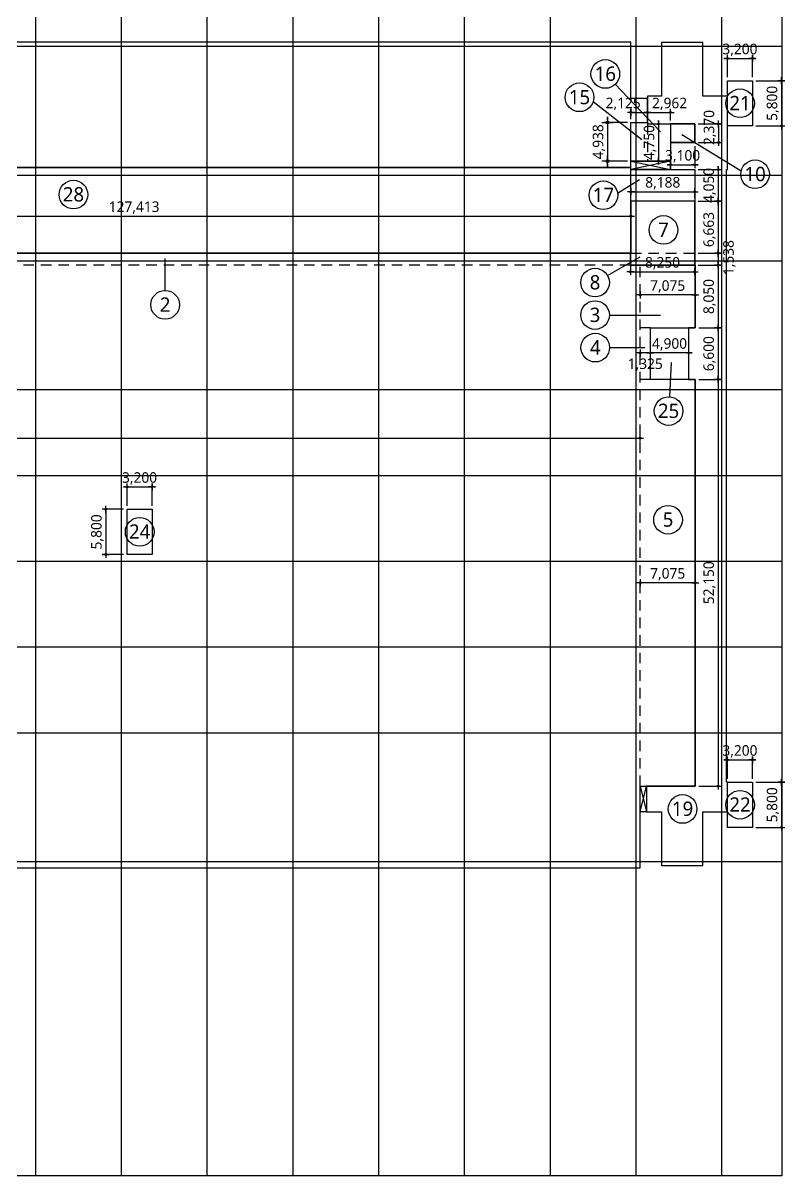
# Model space of a CAD drawing. Header units: millimetres. Extents: x 6000 to 1943854, y 3300 to 446500.
# Drawn here: x 1121024 to 1218742, y 202146 to 349977 of the extents above; entities that cross this region are included whole.
import ezdxf
from ezdxf.enums import TextEntityAlignment as Align

# ---------------------------------------------------------------- set-up
doc = ezdxf.new("R2010")
doc.units = ezdxf.units.MM
for name, pattern in [('-HID', [2.5, 1.5, -1]), ('CEN', [62, 60, -1, 0, -1]), ('HID', [2.5, 1.5, -1])]:
    doc.linetypes.add(name, pattern=pattern)
doc.layers.get('DEFPOINTS').update_dxf_attribs({"color": 171})
for name, color, linetype in [('AREA 99 - 건축면적', 60, 'Continuous'), ('AREA-빼는 면적', 7, 'Continuous'), ('AREABOUNDARY_H', 4, 'HID'), ('AREALINE', 1, 'Continuous'), ('AREATEXT', 7, 'Continuous'), ('CEN(ST)', 12, 'CEN'), ('dim0', 7, 'Continuous')]:
    doc.layers.add(name, color=color, linetype=linetype)
doc.styles.add('나눔고딕 Se', font='NanumGothic.ttf')
doc.styles.add('나눔바른고딕', font='NanumBarunGothic.ttf')
doc.dimstyles.new('A1-100', dxfattribs={"dimtxt": 3, "dimasz": 1, "dimexe": 2, "dimexo": 2, "dimgap": 1, "dimtad": 1, "dimdec": 0, "dimzin": 12, "dimdsep": 46, "dimlunit": 6, "dimtxsty": '나눔고딕 Se', "dimblk1": 'DIMDOT', "dimblk2": 'DIMDOT', "dimsah": 1, "dimcen": -1, "dimdle": 2, "dimclrd": 256, "dimclre": 256, "dimclrt": 3, "dimadec": 0, "dimazin": 0, "dimtfac": 1, "dimtdec": 0, "dimtix": 1, "dimtmove": 2, "dimatfit": 3, "dimldrblk": 'DIMDOT', "dimfxl": 1, "dimtvp": 1, "dimtolj": 1, "dimtzin": 12, "dimlwd": -1, "dimlwe": -1, "dimarcsym": 0})

# ---------------------------------------------------------------- blocks, each defined once
blk = doc.blocks.new('A$C1fae6940')
at = {"layer": 'CEN(ST)', "ltscale": 0.5}
for points in [[(1172315.5, 587381.8), (1172315.5, 405238.9)], [(1183315.5, 587381.8), (1183315.5, 405238.9)], [(1194315.5, 587381.8), (1194315.5, 405238.9)], [(1205315.5, 587381.8), (1205315.5, 405238.9)], [(1216315.5, 587381.8), (1216315.5, 405238.9)], [(1227315.5, 587381.8), (1227315.5, 405238.9)], [(1238315.5, 587381.8), (1238315.5, 405238.9)], [(1249315.5, 587381.8), (1249315.5, 405238.9)], [(1260315.5, 587381.8), (1260315.5, 405238.9)], [(1268025.4, 550076.4), (1029097.9, 550076.4)], [(1268025.4, 533526.4), (1029097.9, 533526.4)], [(1268025.4, 522526.4), (1029097.9, 522526.4)], [(1268025.4, 506026.4), (1029097.9, 506026.4)], [(1268025.4, 495026.4), (1029097.9, 495026.4)], [(1268025.4, 484026.4), (1029097.9, 484026.4)], [(1268025.4, 473026.4), (1029097.9, 473026.4)], [(1268025.4, 462026.4), (1029097.9, 462026.4)], [(1268025.4, 445526.4), (1029097.9, 445526.4)]]:
    blk.add_lwpolyline(points, dxfattribs=at)
at = {"layer": 'DEFPOINTS'}
blk.add_lwpolyline([(1268025.4, 405238.9), (1029097.9, 405238.9), (1029097.9, 587381.8), (1268025.4, 587381.8)], close=True, dxfattribs=at)
blk = doc.blocks.new('sdnjkngjkfdngkfghgfh')
at = {"layer": 'AREA 99 - 건축면적', "color": 2}
for points in [[(1573902, -120504), (1571777, -120504), (1571777, -113266), (1404065, -113266), (1404065, -131416), (1406777, -131416), (1406777, -129329), (1441165, -129329), (1441165, -129616), (1444365, -129616), (1444365, -129329), (1571777, -129329), (1571777, -123579), (1573902, -123579)], [(1580040, -208666), (1573765, -208666), (1573765, -211966), (1575715, -211966), (1575715, -218866), (1581015, -218866), (1581015, -211966), (1584165, -211966), (1584165, -208166), (1584052, -208166), (1584052, -129616), (1584165, -129616), (1584165, -120216), (1581015, -120216), (1581015, -113316), (1575715, -113316), (1575715, -120216), (1573902, -120216), (1573902, -123766), (1579965, -123766), (1579965, -126136), (1576865, -126136), (1576865, -129616), (1579965, -129616), (1579965, -141866), (1580040, -141866), (1580040, -149916), (1579190, -149916), (1579190, -156516), (1580040, -156516)], [(1587365, -124016), (1584165, -124016), (1584165, -118216), (1587365, -118216)], [(1576865, -123766), (1576865, -128516), (1571777, -128516), (1571777, -123579), (1573902, -123579), (1573902, -123766)], [(1576865, -126136), (1579965, -126136), (1579965, -123766), (1576865, -123766)], [(1444365, -140329), (1571777, -140329), (1571777, -129329), (1444365, -129329)], [(1571777, -129616), (1579965, -129616), (1579965, -133666), (1571777, -133666)], [(1571715, -141866), (1579965, -141866), (1579965, -133666), (1571777, -133666), (1571777, -140329), (1571715, -140329)], [(1444365, -140329), (1444365, -140216), (1441165, -140216), (1441165, -140329), (1419115, -140329), (1419115, -141866), (1406777, -141866), (1406777, -219154), (1572965, -219154), (1572965, -208666), (1580040, -208666), (1580040, -156516), (1574290, -156516), (1574290, -149916), (1580040, -149916), (1580040, -141866), (1571715, -141866), (1571715, -140329)], [(1574290, -149916), (1579190, -149916), (1579190, -156516), (1574290, -156516)], [(1507165, -173166), (1510365, -173166), (1510365, -178966), (1507165, -178966)], [(1587365, -213966), (1584165, -213966), (1584165, -208166), (1587365, -208166)]]:
    blk.add_lwpolyline(points, close=True, dxfattribs=at)
at = {"layer": 'AREA-빼는 면적', "color": 3}
blk.add_lwpolyline([(1571777, -128516), (1576865, -128516), (1576865, -129616), (1571777, -129616)], close=True, dxfattribs=at)
at = {"layer": 'AREA-빼는 면적', "color": 1}
for points in [[(1571777, -128516), (1576865, -129616)], [(1576865, -128516), (1571777, -129616)]]:
    blk.add_lwpolyline(points, dxfattribs=at)
blk = doc.blocks.new('DIMDOT')
at = {"linetype": 'Continuous'}
for p, q in [((-2, 0), (2, 0)), ((0, -2), (0, 2))]:
    blk.add_line(p, q, dxfattribs=at)
for radius in [0.5, 0.25]:
    blk.add_circle((0, 0), radius, dxfattribs=at)
blk = doc.blocks.new('*D91')
at = {"layer": 'DEFPOINTS', "color": 0, "transparency": 16777216}
for p in [(1406777, -164036), (1572965, -164036), (1572965, -164036)]:
    blk.add_point(p, dxfattribs=at)
at = {"layer": 'dim0', "transparency": 16777216}
blk.add_line((1407002, -164036), (1572740, -164036), dxfattribs=at)
at = {"layer": 'dim0', "transparency": 16777216, "xscale": 225, "yscale": 225, "zscale": 225, "rotation": 180}
blk.add_blockref('DIMDOT', (1406777, -164036), dxfattribs=at)
at = {"layer": 'dim0', "transparency": 16777216, "xscale": 225, "yscale": 225, "zscale": 225}
blk.add_blockref('DIMDOT', (1572965, -164036), dxfattribs=at)
at = {"layer": 'dim0', "color": 3, "transparency": 16777216, "insert": (1489871, -162945), "char_height": 1350, "attachment_point": 5, "style": '나눔고딕 Se'}
blk.add_mtext('\\A1;166,188', dxfattribs=at)
blk = doc.blocks.new('*D93')
at = {"layer": 'DEFPOINTS', "color": 0, "transparency": 16777216}
for p in [(1510365, -170306), (1507165, -173166), (1510365, -173166)]:
    blk.add_point(p, dxfattribs=at)
at = {"layer": 'dim0', "transparency": 16777216}
for p, q in [((1507165, -172716), (1507165, -169856)), ((1510365, -172716), (1510365, -169856)), ((1506940, -170306), (1506715, -170306)), ((1507165, -170306), (1510365, -170306)), ((1510590, -170306), (1510815, -170306))]:
    blk.add_line(p, q, dxfattribs=at)
at = {"layer": 'dim0', "transparency": 16777216, "xscale": 225, "yscale": 225, "zscale": 225}
blk.add_blockref('DIMDOT', (1507165, -170306), dxfattribs=at)
at = {"layer": 'dim0', "transparency": 16777216, "xscale": 225, "yscale": 225, "zscale": 225, "rotation": 180}
blk.add_blockref('DIMDOT', (1510365, -170306), dxfattribs=at)
at = {"layer": 'dim0', "color": 3, "transparency": 16777216, "insert": (1508765, -169216), "char_height": 1350, "attachment_point": 5, "style": '나눔고딕 Se'}
blk.add_mtext('\\A1;3,200', dxfattribs=at)
blk = doc.blocks.new('*D94')
at = {"layer": 'DEFPOINTS', "color": 0, "transparency": 16777216}
for p in [(1507165, -173166), (1504438, -178966), (1507165, -178966)]:
    blk.add_point(p, dxfattribs=at)
at = {"layer": 'dim0', "transparency": 16777216}
for p, q in [((1506715, -173166), (1503988, -173166)), ((1504438, -173391), (1504438, -178741)), ((1506715, -178966), (1503988, -178966))]:
    blk.add_line(p, q, dxfattribs=at)
at = {"layer": 'dim0', "transparency": 16777216, "xscale": 225, "yscale": 225, "zscale": 225}
for p, rotation in [((1504438, -173166), 90), ((1504438, -178966), 270)]:
    blk.add_blockref('DIMDOT', p, dxfattribs=dict(at, rotation=rotation))
at = {"layer": 'dim0', "color": 3, "transparency": 16777216, "insert": (1503347, -176066), "char_height": 1350, "attachment_point": 5, "rotation": 90, "style": '나눔고딕 Se'}
blk.add_mtext('\\A1;5,800', dxfattribs=at)
blk = doc.blocks.new('*D97')
at = {"layer": 'DEFPOINTS', "color": 0, "transparency": 16777216}
for p in [(1587365, -205306), (1584165, -208166), (1587365, -208166)]:
    blk.add_point(p, dxfattribs=at)
at = {"layer": 'dim0', "transparency": 16777216}
for p, q in [((1583940, -205306), (1583715, -205306)), ((1584165, -207716), (1584165, -204856)), ((1584165, -205306), (1587365, -205306)), ((1587365, -207716), (1587365, -204856)), ((1587590, -205306), (1587815, -205306))]:
    blk.add_line(p, q, dxfattribs=at)
at = {"layer": 'dim0', "transparency": 16777216, "xscale": 225, "yscale": 225, "zscale": 225}
blk.add_blockref('DIMDOT', (1584165, -205306), dxfattribs=at)
at = {"layer": 'dim0', "transparency": 16777216, "xscale": 225, "yscale": 225, "zscale": 225, "rotation": 180}
blk.add_blockref('DIMDOT', (1587365, -205306), dxfattribs=at)
at = {"layer": 'dim0', "color": 3, "transparency": 16777216, "insert": (1585765, -204216), "char_height": 1350, "attachment_point": 5, "style": '나눔고딕 Se'}
blk.add_mtext('\\A1;3,200', dxfattribs=at)
blk = doc.blocks.new('*D98')
at = {"layer": 'DEFPOINTS', "color": 0, "transparency": 16777216}
for p in [(1587365, -208166), (1587365, -213966), (1591092, -213966)]:
    blk.add_point(p, dxfattribs=at)
at = {"layer": 'dim0', "transparency": 16777216}
for p, q in [((1587815, -208166), (1591542, -208166)), ((1591092, -208391), (1591092, -213741)), ((1587815, -213966), (1591542, -213966))]:
    blk.add_line(p, q, dxfattribs=at)
at = {"layer": 'dim0', "transparency": 16777216, "xscale": 225, "yscale": 225, "zscale": 225}
for p, rotation in [((1591092, -208166), 90), ((1591092, -213966), 270)]:
    blk.add_blockref('DIMDOT', p, dxfattribs=dict(at, rotation=rotation))
at = {"layer": 'dim0', "color": 3, "transparency": 16777216, "insert": (1590001, -211066), "char_height": 1350, "attachment_point": 5, "rotation": 90, "style": '나눔고딕 Se'}
blk.add_mtext('\\A1;5,800', dxfattribs=at)
blk = doc.blocks.new('*D99')
at = {"layer": 'DEFPOINTS', "color": 0, "transparency": 16777216}
for p in [(1587365, -115356), (1584165, -118216), (1587365, -118216)]:
    blk.add_point(p, dxfattribs=at)
at = {"layer": 'dim0', "transparency": 16777216}
for p, q in [((1584165, -117766), (1584165, -114906)), ((1587365, -117766), (1587365, -114906)), ((1583940, -115356), (1583715, -115356)), ((1584165, -115356), (1587365, -115356)), ((1587590, -115356), (1587815, -115356))]:
    blk.add_line(p, q, dxfattribs=at)
at = {"layer": 'dim0', "transparency": 16777216, "xscale": 225, "yscale": 225, "zscale": 225}
blk.add_blockref('DIMDOT', (1584165, -115356), dxfattribs=at)
at = {"layer": 'dim0', "transparency": 16777216, "xscale": 225, "yscale": 225, "zscale": 225, "rotation": 180}
blk.add_blockref('DIMDOT', (1587365, -115356), dxfattribs=at)
at = {"layer": 'dim0', "color": 3, "transparency": 16777216, "insert": (1585765, -114266), "char_height": 1350, "attachment_point": 5, "style": '나눔고딕 Se'}
blk.add_mtext('\\A1;3,200', dxfattribs=at)
blk = doc.blocks.new('*D100')
at = {"layer": 'DEFPOINTS', "color": 0, "transparency": 16777216}
for p in [(1587365, -118216), (1587365, -124016), (1591092, -124016)]:
    blk.add_point(p, dxfattribs=at)
at = {"layer": 'dim0', "transparency": 16777216}
for p, q in [((1587815, -118216), (1591542, -118216)), ((1591092, -118441), (1591092, -123791)), ((1587815, -124016), (1591542, -124016))]:
    blk.add_line(p, q, dxfattribs=at)
at = {"layer": 'dim0', "transparency": 16777216, "xscale": 225, "yscale": 225, "zscale": 225}
for p, rotation in [((1591092, -118216), 90), ((1591092, -124016), 270)]:
    blk.add_blockref('DIMDOT', p, dxfattribs=dict(at, rotation=rotation))
at = {"layer": 'dim0', "color": 3, "transparency": 16777216, "insert": (1590001, -121116), "char_height": 1350, "attachment_point": 5, "rotation": 90, "style": '나눔고딕 Se'}
blk.add_mtext('\\A1;5,800', dxfattribs=at)
blk = doc.blocks.new('*D101')
at = {"layer": 'DEFPOINTS', "color": 0, "transparency": 16777216}
for p in [(1579965, -123766), (1579965, -126136), (1583009, -126136)]:
    blk.add_point(p, dxfattribs=at)
at = {"layer": 'dim0', "transparency": 16777216}
for p, q in [((1580415, -123766), (1583459, -123766)), ((1583009, -123991), (1583009, -125911)), ((1580415, -126136), (1583459, -126136))]:
    blk.add_line(p, q, dxfattribs=at)
at = {"layer": 'dim0', "transparency": 16777216, "xscale": 225, "yscale": 225, "zscale": 225}
for p, rotation in [((1583009, -123766), 90), ((1583009, -126136), 270)]:
    blk.add_blockref('DIMDOT', p, dxfattribs=dict(at, rotation=rotation))
at = {"layer": 'dim0', "color": 3, "transparency": 16777216, "insert": (1581919, -124216), "char_height": 1350, "attachment_point": 5, "rotation": 90, "style": '나눔고딕 Se'}
blk.add_mtext('\\A1;2,370', dxfattribs=at)
blk = doc.blocks.new('*D102')
at = {"layer": 'DEFPOINTS', "color": 0, "transparency": 16777216}
for p in [(1571777, -123579), (1568773, -128516), (1571777, -128516)]:
    blk.add_point(p, dxfattribs=at)
at = {"layer": 'dim0', "transparency": 16777216}
for p, q in [((1571327, -123579), (1568323, -123579)), ((1568773, -123219), (1568773, -122859)), ((1568773, -123579), (1568773, -128516)), ((1571327, -128516), (1568323, -128516)), ((1568773, -128876), (1568773, -129236))]:
    blk.add_line(p, q, dxfattribs=at)
at = {"layer": 'dim0', "transparency": 16777216, "xscale": 360, "yscale": 360, "zscale": 360}
for p, rotation in [((1568773, -123579), 270), ((1568773, -128516), 90)]:
    blk.add_blockref('DIMDOT', p, dxfattribs=dict(at, rotation=rotation))
at = {"layer": 'dim0', "color": 3, "transparency": 16777216, "insert": (1567683, -126048), "char_height": 1350, "attachment_point": 5, "rotation": 90, "style": '나눔고딕 Se'}
blk.add_mtext('\\A1;4,938', dxfattribs=at)
blk = doc.blocks.new('*D103')
at = {"layer": 'DEFPOINTS', "color": 0, "transparency": 16777216}
for p in [(1576865, -122285), (1573902, -123766), (1576865, -123766)]:
    blk.add_point(p, dxfattribs=at)
at = {"layer": 'dim0', "transparency": 16777216}
for p, q in [((1573902, -123316), (1573902, -121835)), ((1574127, -122285), (1576640, -122285)), ((1576865, -123316), (1576865, -121835))]:
    blk.add_line(p, q, dxfattribs=at)
at = {"layer": 'dim0', "transparency": 16777216, "xscale": 225, "yscale": 225, "zscale": 225, "rotation": 180}
blk.add_blockref('DIMDOT', (1573902, -122285), dxfattribs=at)
at = {"layer": 'dim0', "transparency": 16777216, "xscale": 225, "yscale": 225, "zscale": 225}
blk.add_blockref('DIMDOT', (1576865, -122285), dxfattribs=at)
at = {"layer": 'dim0', "color": 3, "transparency": 16777216, "insert": (1576745, -121195), "char_height": 1350, "attachment_point": 5, "style": '나눔고딕 Se'}
blk.add_mtext('\\A1;2,962', dxfattribs=at)
blk = doc.blocks.new('*D104')
at = {"layer": 'DEFPOINTS', "color": 0, "transparency": 16777216}
for p in [(1573902, -122285), (1571777, -123579), (1573902, -123579)]:
    blk.add_point(p, dxfattribs=at)
at = {"layer": 'dim0', "transparency": 16777216}
for p, q in [((1571777, -123129), (1571777, -121835)), ((1572002, -122285), (1573677, -122285)), ((1573902, -123129), (1573902, -121835))]:
    blk.add_line(p, q, dxfattribs=at)
at = {"layer": 'dim0', "transparency": 16777216, "xscale": 225, "yscale": 225, "zscale": 225, "rotation": 180}
blk.add_blockref('DIMDOT', (1571777, -122285), dxfattribs=at)
at = {"layer": 'dim0', "transparency": 16777216, "xscale": 225, "yscale": 225, "zscale": 225}
blk.add_blockref('DIMDOT', (1573902, -122285), dxfattribs=at)
at = {"layer": 'dim0', "color": 3, "transparency": 16777216, "insert": (1570793, -121195), "char_height": 1350, "attachment_point": 5, "style": '나눔고딕 Se'}
blk.add_mtext('\\A1;2,125', dxfattribs=at)
blk = doc.blocks.new('*D105')
at = {"layer": 'DEFPOINTS', "color": 0, "transparency": 16777216}
for p in [(1576865, -126141), (1579965, -126141), (1579965, -128996)]:
    blk.add_point(p, dxfattribs=at)
at = {"layer": 'dim0', "transparency": 16777216}
for p, q in [((1576865, -126591), (1576865, -129446)), ((1579965, -126591), (1579965, -129446)), ((1576640, -128996), (1576415, -128996)), ((1576865, -128996), (1579965, -128996)), ((1580190, -128996), (1580415, -128996))]:
    blk.add_line(p, q, dxfattribs=at)
at = {"layer": 'dim0', "transparency": 16777216, "xscale": 225, "yscale": 225, "zscale": 225}
blk.add_blockref('DIMDOT', (1576865, -128996), dxfattribs=at)
at = {"layer": 'dim0', "transparency": 16777216, "xscale": 225, "yscale": 225, "zscale": 225, "rotation": 180}
blk.add_blockref('DIMDOT', (1579965, -128996), dxfattribs=at)
at = {"layer": 'dim0', "color": 3, "transparency": 16777216, "insert": (1578415, -127906), "char_height": 1350, "attachment_point": 5, "style": '나눔고딕 Se'}
blk.add_mtext('\\A1;3,100', dxfattribs=at)
blk = doc.blocks.new('*D106')
at = {"layer": 'DEFPOINTS', "color": 0, "transparency": 16777216}
for p in [(1579965, -129616), (1579965, -133666), (1582969, -133666)]:
    blk.add_point(p, dxfattribs=at)
at = {"layer": 'dim0', "transparency": 16777216}
for p, q in [((1580415, -129616), (1583419, -129616)), ((1582969, -129391), (1582969, -129166)), ((1582969, -129616), (1582969, -133666)), ((1580415, -133666), (1583419, -133666)), ((1582969, -133891), (1582969, -134116))]:
    blk.add_line(p, q, dxfattribs=at)
at = {"layer": 'dim0', "transparency": 16777216, "xscale": 225, "yscale": 225, "zscale": 225}
for p, rotation in [((1582969, -129616), 270), ((1582969, -133666), 90)]:
    blk.add_blockref('DIMDOT', p, dxfattribs=dict(at, rotation=rotation))
at = {"layer": 'dim0', "color": 3, "transparency": 16777216, "insert": (1581881, -131641), "char_height": 1350, "attachment_point": 5, "rotation": 90, "style": '나눔고딕 Se'}
blk.add_mtext('\\A1;4,050', dxfattribs=at)
blk = doc.blocks.new('*D107')
at = {"layer": 'DEFPOINTS', "color": 0, "transparency": 16777216}
for p in [(1579965, -133666), (1579965, -140329), (1582969, -140329)]:
    blk.add_point(p, dxfattribs=at)
at = {"layer": 'dim0', "transparency": 16777216}
for p, q in [((1580415, -133666), (1583419, -133666)), ((1582969, -133891), (1582969, -140104)), ((1580415, -140329), (1583419, -140329))]:
    blk.add_line(p, q, dxfattribs=at)
at = {"layer": 'dim0', "transparency": 16777216, "xscale": 225, "yscale": 225, "zscale": 225}
for p, rotation in [((1582969, -133666), 90), ((1582969, -140329), 270)]:
    blk.add_blockref('DIMDOT', p, dxfattribs=dict(at, rotation=rotation))
at = {"layer": 'dim0', "color": 3, "transparency": 16777216, "insert": (1581879, -137300), "char_height": 1350, "attachment_point": 5, "rotation": 90, "style": '나눔고딕 Se'}
blk.add_mtext('\\A1;6,663', dxfattribs=at)
blk = doc.blocks.new('*D108')
at = {"layer": 'DEFPOINTS', "color": 0, "transparency": 16777216}
for p in [(1579965, -140329), (1579965, -141866), (1582969, -141866)]:
    blk.add_point(p, dxfattribs=at)
at = {"layer": 'dim0', "transparency": 16777216}
for p, q in [((1580415, -140329), (1583419, -140329)), ((1580415, -141866), (1583419, -141866)), ((1582969, -140554), (1582969, -141641))]:
    blk.add_line(p, q, dxfattribs=at)
at = {"layer": 'dim0', "transparency": 16777216, "xscale": 225, "yscale": 225, "zscale": 225}
for p, rotation in [((1582969, -140329), 90), ((1582969, -141866), 270)]:
    blk.add_blockref('DIMDOT', p, dxfattribs=dict(at, rotation=rotation))
at = {"layer": 'dim0', "color": 3, "transparency": 16777216, "insert": (1584421, -140898), "char_height": 1350, "attachment_point": 5, "rotation": 90, "style": '나눔고딕 Se'}
blk.add_mtext('\\A1;1,538', dxfattribs=at)
blk = doc.blocks.new('*D109')
at = {"layer": 'DEFPOINTS', "color": 0, "transparency": 16777216}
for p in [(1579965, -132460), (1571777, -133666), (1579965, -133666)]:
    blk.add_point(p, dxfattribs=at)
at = {"layer": 'dim0', "transparency": 16777216}
for p, q in [((1571777, -133216), (1571777, -132010)), ((1572002, -132460), (1579740, -132460)), ((1579965, -133216), (1579965, -132010))]:
    blk.add_line(p, q, dxfattribs=at)
at = {"layer": 'dim0', "transparency": 16777216, "xscale": 225, "yscale": 225, "zscale": 225, "rotation": 180}
blk.add_blockref('DIMDOT', (1571777, -132460), dxfattribs=at)
at = {"layer": 'dim0', "transparency": 16777216, "xscale": 225, "yscale": 225, "zscale": 225}
blk.add_blockref('DIMDOT', (1579965, -132460), dxfattribs=at)
at = {"layer": 'dim0', "color": 3, "transparency": 16777216, "insert": (1575871, -131369), "char_height": 1350, "attachment_point": 5, "style": '나눔고딕 Se'}
blk.add_mtext('\\A1;8,188', dxfattribs=at)
blk = doc.blocks.new('*D110')
at = {"layer": 'DEFPOINTS', "color": 0, "transparency": 16777216}
for p in [(1571715, -140329), (1579965, -140329), (1579965, -142719)]:
    blk.add_point(p, dxfattribs=at)
at = {"layer": 'dim0', "transparency": 16777216}
for p, q in [((1571715, -140779), (1571715, -143169)), ((1579965, -140779), (1579965, -143169)), ((1571940, -142719), (1579740, -142719))]:
    blk.add_line(p, q, dxfattribs=at)
at = {"layer": 'dim0', "transparency": 16777216, "xscale": 225, "yscale": 225, "zscale": 225, "rotation": 180}
blk.add_blockref('DIMDOT', (1571715, -142719), dxfattribs=at)
at = {"layer": 'dim0', "transparency": 16777216, "xscale": 225, "yscale": 225, "zscale": 225}
blk.add_blockref('DIMDOT', (1579965, -142719), dxfattribs=at)
at = {"layer": 'dim0', "color": 3, "transparency": 16777216, "insert": (1575840, -141628), "char_height": 1350, "attachment_point": 5, "style": '나눔고딕 Se'}
blk.add_mtext('\\A1;8,250', dxfattribs=at)
blk = doc.blocks.new('*D111')
at = {"layer": 'DEFPOINTS', "color": 0, "transparency": 16777216}
for p in [(1580040, -141866), (1580040, -149916), (1582969, -149916)]:
    blk.add_point(p, dxfattribs=at)
at = {"layer": 'dim0', "transparency": 16777216}
for p, q in [((1580490, -141866), (1583419, -141866)), ((1582969, -142091), (1582969, -149691)), ((1580490, -149916), (1583419, -149916))]:
    blk.add_line(p, q, dxfattribs=at)
at = {"layer": 'dim0', "transparency": 16777216, "xscale": 225, "yscale": 225, "zscale": 225}
for p, rotation in [((1582969, -141866), 90), ((1582969, -149916), 270)]:
    blk.add_blockref('DIMDOT', p, dxfattribs=dict(at, rotation=rotation))
at = {"layer": 'dim0', "color": 3, "transparency": 16777216, "insert": (1581879, -145891), "char_height": 1350, "attachment_point": 5, "rotation": 90, "style": '나눔고딕 Se'}
blk.add_mtext('\\A1;8,050', dxfattribs=at)
blk = doc.blocks.new('*D112')
at = {"layer": 'DEFPOINTS', "color": 0, "transparency": 16777216}
for p in [(1580040, -149916), (1580040, -156516), (1582969, -156516)]:
    blk.add_point(p, dxfattribs=at)
at = {"layer": 'dim0', "transparency": 16777216}
for p, q in [((1580490, -149916), (1583419, -149916)), ((1582969, -150141), (1582969, -156291)), ((1580490, -156516), (1583419, -156516))]:
    blk.add_line(p, q, dxfattribs=at)
at = {"layer": 'dim0', "transparency": 16777216, "xscale": 225, "yscale": 225, "zscale": 225}
for p, rotation in [((1582969, -149916), 90), ((1582969, -156516), 270)]:
    blk.add_blockref('DIMDOT', p, dxfattribs=dict(at, rotation=rotation))
at = {"layer": 'dim0', "color": 3, "transparency": 16777216, "insert": (1581879, -153216), "char_height": 1350, "attachment_point": 5, "rotation": 90, "style": '나눔고딕 Se'}
blk.add_mtext('\\A1;6,600', dxfattribs=at)
blk = doc.blocks.new('*D113')
at = {"layer": 'DEFPOINTS', "color": 0, "transparency": 16777216}
for p in [(1572965, -145691), (1572965, -145691), (1580040, -145691)]:
    blk.add_point(p, dxfattribs=at)
at = {"layer": 'dim0', "transparency": 16777216}
blk.add_line((1579815, -145691), (1573190, -145691), dxfattribs=at)
at = {"layer": 'dim0', "transparency": 16777216, "xscale": 225, "yscale": 225, "zscale": 225, "rotation": 180}
blk.add_blockref('DIMDOT', (1572965, -145691), dxfattribs=at)
at = {"layer": 'dim0', "transparency": 16777216, "xscale": 225, "yscale": 225, "zscale": 225}
blk.add_blockref('DIMDOT', (1580040, -145691), dxfattribs=at)
at = {"layer": 'dim0', "color": 3, "transparency": 16777216, "insert": (1576502, -144603), "char_height": 1350, "attachment_point": 5, "style": '나눔고딕 Se'}
blk.add_mtext('\\A1;7,075', dxfattribs=at)
blk = doc.blocks.new('*D114')
at = {"layer": 'DEFPOINTS', "color": 0, "transparency": 16777216}
for p in [(1574290, -153123), (1574290, -153123), (1579190, -153123)]:
    blk.add_point(p, dxfattribs=at)
at = {"layer": 'dim0', "transparency": 16777216}
for p, q in [((1574065, -153123), (1573840, -153123)), ((1579190, -153123), (1574290, -153123)), ((1579415, -153123), (1579640, -153123))]:
    blk.add_line(p, q, dxfattribs=at)
at = {"layer": 'dim0', "transparency": 16777216, "xscale": 225, "yscale": 225, "zscale": 225}
blk.add_blockref('DIMDOT', (1574290, -153123), dxfattribs=at)
at = {"layer": 'dim0', "transparency": 16777216, "xscale": 225, "yscale": 225, "zscale": 225, "rotation": 180}
blk.add_blockref('DIMDOT', (1579190, -153123), dxfattribs=at)
at = {"layer": 'dim0', "color": 3, "transparency": 16777216, "insert": (1576740, -152032), "char_height": 1350, "attachment_point": 5, "style": '나눔고딕 Se'}
blk.add_mtext('\\A1;4,900', dxfattribs=at)
blk = doc.blocks.new('*D115')
at = {"layer": 'DEFPOINTS', "color": 0, "transparency": 16777216}
for p in [(1572965, -153123), (1572965, -153123), (1574290, -153123)]:
    blk.add_point(p, dxfattribs=at)
at = {"layer": 'dim0', "transparency": 16777216}
blk.add_line((1574065, -153123), (1573190, -153123), dxfattribs=at)
at = {"layer": 'dim0', "transparency": 16777216, "xscale": 225, "yscale": 225, "zscale": 225, "rotation": 180}
blk.add_blockref('DIMDOT', (1572965, -153123), dxfattribs=at)
at = {"layer": 'dim0', "transparency": 16777216, "xscale": 225, "yscale": 225, "zscale": 225}
blk.add_blockref('DIMDOT', (1574290, -153123), dxfattribs=at)
at = {"layer": 'dim0', "color": 3, "transparency": 16777216, "insert": (1573627, -154628), "char_height": 1350, "attachment_point": 5, "style": '나눔고딕 Se'}
blk.add_mtext('\\A1;1,325', dxfattribs=at)
blk = doc.blocks.new('*D116')
at = {"layer": 'DEFPOINTS', "color": 0, "transparency": 16777216}
for p in [(1580040, -156516), (1580040, -208666), (1582969, -208666)]:
    blk.add_point(p, dxfattribs=at)
at = {"layer": 'dim0', "transparency": 16777216}
for p, q in [((1580490, -156516), (1583419, -156516)), ((1582969, -156741), (1582969, -208441)), ((1580490, -208666), (1583419, -208666))]:
    blk.add_line(p, q, dxfattribs=at)
at = {"layer": 'dim0', "transparency": 16777216, "xscale": 225, "yscale": 225, "zscale": 225}
for p, rotation in [((1582969, -156516), 90), ((1582969, -208666), 270)]:
    blk.add_blockref('DIMDOT', p, dxfattribs=dict(at, rotation=rotation))
at = {"layer": 'dim0', "color": 3, "transparency": 16777216, "insert": (1581879, -182591), "char_height": 1350, "attachment_point": 5, "rotation": 90, "style": '나눔고딕 Se'}
blk.add_mtext('\\A1;52,150', dxfattribs=at)
blk = doc.blocks.new('*D117')
at = {"layer": 'DEFPOINTS', "color": 0, "transparency": 16777216}
for p in [(1572965, -182591), (1572965, -182591), (1580040, -182591)]:
    blk.add_point(p, dxfattribs=at)
at = {"layer": 'dim0', "transparency": 16777216}
blk.add_line((1579815, -182591), (1573190, -182591), dxfattribs=at)
at = {"layer": 'dim0', "transparency": 16777216, "xscale": 225, "yscale": 225, "zscale": 225, "rotation": 180}
blk.add_blockref('DIMDOT', (1572965, -182591), dxfattribs=at)
at = {"layer": 'dim0', "transparency": 16777216, "xscale": 225, "yscale": 225, "zscale": 225}
blk.add_blockref('DIMDOT', (1580040, -182591), dxfattribs=at)
at = {"layer": 'dim0', "color": 3, "transparency": 16777216, "insert": (1576502, -181503), "char_height": 1350, "attachment_point": 5, "style": '나눔고딕 Se'}
blk.add_mtext('\\A1;7,075', dxfattribs=at)
blk = doc.blocks.new('*D120')
at = {"layer": 'DEFPOINTS', "color": 0, "transparency": 16777216}
for p in [(1444365, -135582), (1571777, -135582), (1571777, -135582)]:
    blk.add_point(p, dxfattribs=at)
at = {"layer": 'dim0', "transparency": 16777216}
blk.add_line((1444590, -135582), (1571552, -135582), dxfattribs=at)
at = {"layer": 'dim0', "transparency": 16777216, "xscale": 225, "yscale": 225, "zscale": 225, "rotation": 180}
blk.add_blockref('DIMDOT', (1444365, -135582), dxfattribs=at)
at = {"layer": 'dim0', "transparency": 16777216, "xscale": 225, "yscale": 225, "zscale": 225}
blk.add_blockref('DIMDOT', (1571777, -135582), dxfattribs=at)
at = {"layer": 'dim0', "color": 3, "transparency": 16777216, "insert": (1508071, -134492), "char_height": 1350, "attachment_point": 5, "style": '나눔고딕 Se'}
blk.add_mtext('\\A1;127,413', dxfattribs=at)
blk = doc.blocks.new('*D132')
at = {"layer": 'DEFPOINTS', "color": 0, "transparency": 16777216}
for p in [(1573902, -123766), (1573902, -128516), (1575318, -128516)]:
    blk.add_point(p, dxfattribs=at)
at = {"layer": 'dim0', "transparency": 16777216}
for p, q in [((1574352, -123766), (1575768, -123766)), ((1575318, -123541), (1575318, -123316)), ((1575318, -123766), (1575318, -128516)), ((1574352, -128516), (1575768, -128516)), ((1575318, -128741), (1575318, -128966))]:
    blk.add_line(p, q, dxfattribs=at)
at = {"layer": 'dim0', "transparency": 16777216, "xscale": 225, "yscale": 225, "zscale": 225}
for p, rotation in [((1575318, -123766), 270), ((1575318, -128516), 90)]:
    blk.add_blockref('DIMDOT', p, dxfattribs=dict(at, rotation=rotation))
at = {"layer": 'dim0', "color": 3, "transparency": 16777216, "insert": (1574230, -126141), "char_height": 1350, "attachment_point": 5, "rotation": 90, "style": '나눔고딕 Se'}
blk.add_mtext('\\A1;4,750', dxfattribs=at)
blk = doc.blocks.new('jfdmgklmklgfhghjhj')
at = {"layer": 'dim0'}
for base, p1, p2, picture, middle in [((1587364.6, -115355.9), (1584164.6, -118216.5), (1587364.6, -118216.5), '*D99', (1585764.6, -114265.6)), ((1579964.6, -128996.4), (1576864.6, -126141.5), (1579964.6, -126141.5), '*D105', (1578414.6, -127906.1)), ((1579964.5649588, -132459.624437), (1571777.0649588, -133666.4922707), (1579964.5649588, -133666.4922707), '*D109', (1575870.8149588, -131369.3883855)), ((1571777.0649588, -135581.7376434), (1444364.5649587, -135581.7376434), (1571777.0649588, -135581.7376434), '*D120', (1508070.8149587, -134491.5015919)), ((1579964.6, -142718.6), (1571714.6, -140329), (1579964.6, -140329), '*D110', (1575839.6, -141628.4)), ((1572964.6, -145691.5), (1580039.6, -145691.5), (1572964.6, -145691.5), '*D113', (1576502.1, -144603.2)), ((1574289.6, -153122.6), (1579189.6, -153122.6), (1574289.6, -153122.6), '*D114', (1576739.6, -152032.4)), ((1572964.5649588, -164035.56599), (1406777.0649588, -164035.56599), (1572964.5649588, -164035.56599), '*D91', (1489870.8149588, -162945.3299385)), ((1510364.6, -170305.9), (1507164.6, -173166.5), (1510364.6, -173166.5), '*D93', (1508764.6, -169215.6)), ((1572964.6, -182591.5), (1580039.6, -182591.5), (1572964.6, -182591.5), '*D117', (1576502.1, -181503.2)), ((1587364.6, -205305.9), (1584164.6, -208166.5), (1587364.6, -208166.5), '*D97', (1585764.6, -204215.6))]:
    dim = blk.add_linear_dim(base=base, p1=p1, p2=p2, dimstyle='A1-100', override={"dimscale": 450, "dimasz": 0.5, "dimexe": 1, "dimexo": 1, "dimgap": 0.5, "dimdle": 1}, dxfattribs=at)
    dim.commit()
    dim.dimension.update_dxf_attribs({"geometry": picture, "text_midpoint": middle})
for base, p1, p2, override, picture, middle in [((1591091.5, -124016.5), (1587364.6, -118216.5), (1587364.6, -124016.5), {"dimscale": 450, "dimasz": 0.5, "dimexe": 1, "dimexo": 1, "dimgap": 0.5, "dimdle": 1}, '*D100', (1590001.3, -121116.5)), ((1568773.0807478, -128516.4922709), (1571777.0649588, -123578.9922709), (1571777.0649588, -128516.4922709), {"dimscale": 450, "dimasz": 0.8, "dimexe": 1, "dimexo": 1, "dimgap": 0.5, "dimdle": 1}, '*D102', (1567682.8446963, -126047.7422709)), ((1575317.9, -128516.5), (1573902.1, -123766.5), (1573902.1, -128516.5), {"dimscale": 450, "dimasz": 0.5, "dimexe": 1, "dimexo": 1, "dimgap": 0.5, "dimdle": 1}, '*D132', (1574229.6, -126141.5)), ((1582969.2, -133666.5), (1579964.6, -129616.5), (1579964.6, -133666.5), {"dimscale": 450, "dimasz": 0.5, "dimexe": 1, "dimexo": 1, "dimgap": 0.5, "dimdle": 1}, '*D106', (1581880.9, -131641.5)), ((1582969.2, -149916.5), (1580039.6, -141866.5), (1580039.6, -149916.5), {"dimscale": 450, "dimasz": 0.5, "dimexe": 1, "dimexo": 1, "dimgap": 0.5, "dimdle": 1}, '*D111', (1581879, -145891.5)), ((1582969.2, -156516.5), (1580039.6, -149916.5), (1580039.6, -156516.5), {"dimscale": 450, "dimasz": 0.5, "dimexe": 1, "dimexo": 1, "dimgap": 0.5, "dimdle": 1}, '*D112', (1581879, -153216.5)), ((1582969.2, -208666.5), (1580039.6, -156516.5), (1580039.6, -208666.5), {"dimscale": 450, "dimasz": 0.5, "dimexe": 1, "dimexo": 1, "dimgap": 0.5, "dimdle": 1}, '*D116', (1581879, -182591.5)), ((1504437.6, -178966.5), (1507164.6, -173166.5), (1507164.6, -178966.5), {"dimscale": 450, "dimasz": 0.5, "dimexe": 1, "dimexo": 1, "dimgap": 0.5, "dimdle": 1}, '*D94', (1503347.4, -176066.5)), ((1591091.5, -213966.5), (1587364.6, -208166.5), (1587364.6, -213966.5), {"dimscale": 450, "dimasz": 0.5, "dimexe": 1, "dimexo": 1, "dimgap": 0.5, "dimdle": 1}, '*D98', (1590001.3, -211066.5))]:
    dim = blk.add_linear_dim(base=base, p1=p1, p2=p2, angle=90, dimstyle='A1-100', override=override, dxfattribs=at)
    dim.commit()
    dim.dimension.update_dxf_attribs({"geometry": picture, "text_midpoint": middle})
for base, p1, p2, picture, middle in [((1573902.1, -122285.2), (1571777.1, -123579), (1573902.1, -123579), '*D104', (1570793.4, -121195)), ((1576864.5649588, -122285.2462681), (1573902.0649588, -123766.4922709), (1576864.5649588, -123766.4922709), '*D103', (1576745.1477293, -121195.0102165)), ((1572964.6, -153122.6), (1574289.6, -153122.6), (1572964.6, -153122.6), '*D115', (1573627.1, -154627.8))]:
    dim = blk.add_linear_dim(base=base, p1=p1, p2=p2, dimstyle='A1-100', override={"dimscale": 450, "dimasz": 0.5, "dimexe": 1, "dimexo": 1, "dimgap": 0.5, "dimdle": 1}, dxfattribs=at)
    dim.commit()
    dim.dimension.update_dxf_attribs({"geometry": picture, "text_midpoint": middle, "dimtype": 128})
for base, p1, p2, picture, middle in [((1583008.9, -126136.5), (1579964.6, -123766.5), (1579964.6, -126136.5), '*D101', (1581918.6, -124216.1)), ((1582969.2307104, -140328.9922709), (1579964.5649588, -133666.4922707), (1579964.5649588, -140328.9922709), '*D107', (1581878.9946589, -137299.668559)), ((1582969.2307104, -141866.4922709), (1579964.5649588, -140328.9922709), (1579964.5649588, -141866.4922709), '*D108', (1584420.5098801, -140897.7422709))]:
    dim = blk.add_linear_dim(base=base, p1=p1, p2=p2, angle=90, dimstyle='A1-100', override={"dimscale": 450, "dimasz": 0.5, "dimexe": 1, "dimexo": 1, "dimgap": 0.5, "dimdle": 1}, dxfattribs=at)
    dim.commit()
    dim.dimension.update_dxf_attribs({"geometry": picture, "text_midpoint": middle, "dimtype": 128})

msp = doc.modelspace()

# ---------------------------------------------------------------- linework, layer by layer
at = {"layer": 'AREA-빼는 면적', "color": 3}
msp.add_lwpolyline([(1200964.6, 248833.5), (1200164.6, 248833.5), (1200164.6, 252133.5), (1200964.6, 252133.5)], close=True, dxfattribs=at)
at = {"layer": 'AREA-빼는 면적', "color": 1}
for points in [[(1200164.6, 252133.5), (1200964.6, 248833.5)], [(1200164.6, 248833.5), (1200964.6, 252133.5)]]:
    msp.add_lwpolyline(points, dxfattribs=at)
at = {"layer": 'AREABOUNDARY_H', "color": 4, "linetype": '-HID', "ltscale": 900}
for points in [[(1201102.1, 337033.5), (1201102.1, 332283.5)], [(1198977.1, 320471), (1207164.6, 320471)], [(1198914.6, 318933.5), (1046314.6, 318933.5)], [(1200164.6, 252133.5), (1200164.6, 318933.5)], [(1201489.6, 310883.5), (1200164.6, 310883.5)], [(1201489.6, 304283.5), (1200164.6, 304283.5)]]:
    msp.add_lwpolyline(points, dxfattribs=at)
at = {"layer": 'AREALINE'}
for p, q in [((1139246.6, 315679), (1139246.6, 319779.6)), ((1195981.5, 317610.1), (1200152.4, 319981.4)), ((1196221.6, 312531.3), (1202791.4, 312531.3)), ((1196253.2, 308357.3), (1200755.1, 308357.3))]:
    msp.add_line(p, q, dxfattribs=at)
for points in [[(1196972.2, 342121.6), (1202793.6, 336040.2)], [(1194163.9, 339922), (1200395.7, 335029.3)], [(1205514.7, 335680.8), (1213132.8, 331041.7)], [(1197275.4, 328164.5), (1200101.9, 329923.1)], [(1204146.8, 306439.7), (1203914.5, 302057.5)]]:
    msp.add_lwpolyline(points, dxfattribs=at)
for centre in [(1195701.6, 343449), (1192392.2, 340455), (1212981.9, 339688.8), (1214913.8, 330589.4), (1127487.9, 327982.5), (1195456.8, 327901.5), (1203159.5, 323448), (1194384.1, 316701.9), (1139246.6, 313841.5), (1194384.1, 312531.3), (1194415.7, 308357.3), (1203817.2, 300222.6), (1203744.7, 286284.6), (1135981.9, 284738.8), (1212981.9, 249738.8), (1205608, 249200)]:
    msp.add_circle(centre, 1837.5, dxfattribs=at)

# ---------------------------------------------------------------- block references
for name, p in [('A$C1fae6940', (-49701, -203092.9)), ('sdnjkngjkfdngkfghgfh', (-372800, 460800)), ('jfdmgklmklgfhghjhj', (-372800, 460800))]:
    msp.add_blockref(name, p)

# ---------------------------------------------------------------- texts
at = {"layer": 'AREATEXT', "style": '나눔바른고딕'}
for s, p in [('16', (1195701.6, 343481.8)), ('15', (1192392.2, 340487.8)), ('21', (1212981.9, 339721.6)), ('10', (1214913.8, 330622.2)), ('28', (1127487.9, 328015.3)), ('17', (1195456.8, 327934.3)), ('7', (1203159.5, 323480.8)), ('8', (1194384.1, 316734.7)), ('2', (1139246.6, 313874.3)), ('3', (1194384.1, 312564.2)), ('4', (1194415.7, 308390.1)), ('25', (1203817.2, 300255.4)), ('5', (1203744.7, 286317.4)), ('24', (1135981.9, 284771.6)), ('19', (1205608, 249232.8)), ('22', (1212981.9, 249771.6))]:
    msp.add_text(s, height=1837.5, dxfattribs=at).set_placement(p, align=Align.MIDDLE_CENTER)

doc.saveas('drawing.dxf')
